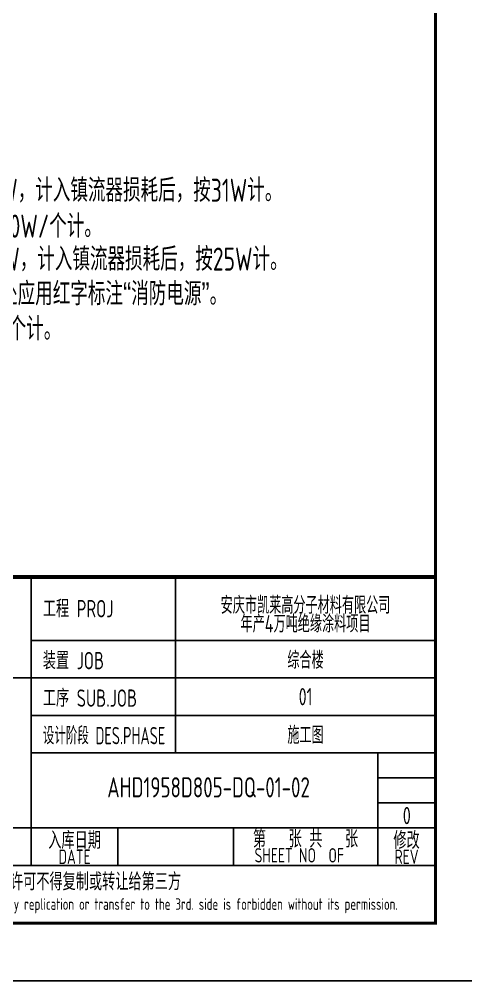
# Model space of a CAD drawing. Extents: x 6250600 to 6678662, y -692028 to -290561.
# Drawn here: x 6382911 to 6390645, y -372379 to -355710 of the extents above; entities that cross this region are included whole.
import ezdxf
from ezdxf.enums import TextEntityAlignment as Align

# ---------------------------------------------------------------- set-up
doc = ezdxf.new("R2010")
doc.units = 0
doc.header["$LTSCALE"] = 1000
doc.header["$MEASUREMENT"] = 0
doc.layers.get('0').update_dxf_attribs({"linetype": 'CONTINUOUS'})
doc.layers.add('AXIS', color=3, linetype='CONTINUOUS')
doc.layers.add('PUB_TITLE', color=4, linetype='CONTINUOUS')
doc.styles.add('AHD', font='sceie.shx', dxfattribs={"width": 0.7, "bigfont": 'sceic.shx'})
doc.styles.add('SCEI', font='sceie.shx', dxfattribs={"width": 0.8, "height": 400, "bigfont": 'sceic.shx'})
doc.styles.add('sceie', font='sceie.shx', dxfattribs={"width": 0.7, "bigfont": 'sceic.shx'})
doc.styles.add('TSSD_Rein', font='Tssdeng.shx', dxfattribs={"width": 0.7, "bigfont": 'hztxt.shx'})

msp = doc.modelspace()

# ---------------------------------------------------------------- linework, layer by layer
for p, q in [((6383119.6, -370378.7), (6383119.6, -365378.7)), ((6385619.6, -368428.7), (6385619.6, -365378.7)), ((6390119.6, -371378.7), (6390119.6, -365378.7)), ((6383119.6, -366478.7), (6390119.6, -366478.7)), ((6372119.6, -367128.7), (6390119.6, -367128.7)), ((6383119.6, -367778.7), (6390119.6, -367778.7)), ((6383119.6, -368428.7), (6390119.6, -368428.7)), ((6389119.6, -370378.7), (6389119.6, -368428.7)), ((6389119.6, -368862.1), (6390119.6, -368862.1)), ((6389119.6, -369295.4), (6390119.6, -369295.4)), ((6372119.6, -369728.7), (6390119.6, -369728.7)), ((6384619.6, -370378.7), (6384619.6, -369728.7)), ((6386619.6, -370378.7), (6386619.6, -369728.7)), ((6372119.6, -370378.7), (6390119.6, -370378.7)), ((6372119.6, -371378.7), (6390119.6, -371378.7))]:
    msp.add_line(p, q)
msp.add_lwpolyline([(6390119.6, -365378.7, 70, 70, 0), (6372119.6, -365378.7, 70, 70, 0), (6372119.6, -371378.7, 0, 0, 0)], format="xyseb")
at = {"layer": 'PUB_TITLE', "linetype": 'Continuous'}
msp.add_lwpolyline([(6331719.6, -372378.7), (6391119.6, -372378.7), (6391119.6, -330378.7), (6331719.6, -330378.7)], close=True, dxfattribs=at)
at = {"layer": 'PUB_TITLE', "const_width": 50}
msp.add_lwpolyline([(6334219.6, -371378.7), (6390119.6, -371378.7), (6390119.6, -331378.7), (6334219.6, -331378.7)], close=True, dxfattribs=at)

# ---------------------------------------------------------------- texts
for s, height, style, width, p in [('1 荧光灯光源采用28W，计入镇流器损耗后，按31W计。', 400, 'SCEI', 0.8, (6379750.6, -358874.9)), ('2 卫生间排气扇，按20W/个计。', 400, 'SCEI', 0.8, (6379765.4, -359496.6)), ('3 雨棚灯光源采用22W，计入镇流器损耗后，按25W计。', 400, 'SCEI', 0.8, (6379750.1, -360067.9)), ('4 应急电源照明开关处应用红字标注“消防电源”。 ', 400, 'SCEI', 0.8, (6379769.5, -360669)), ('5 普通插座按100W/个计。', 400, 'SCEI', 0.8, (6379825.6, -361274.9)), ('工程 PROJ', 300, 'AHD', 0.8, (6383319.6, -366078.7)), ('工程 PROJ', 300, 'AHD', 0.8, (6383319.6, -366078.7)), ('装置 JOB', 300, 'AHD', 0.8, (6383319.6, -366978.7)), ('装置 JOB', 300, 'AHD', 0.8, (6383319.6, -366978.7)), ('工序 SUB.JOB', 300, 'AHD', 0.8, (6383319.6, -367628.7)), ('工序 SUB.JOB', 300, 'AHD', 0.8, (6383319.6, -367628.7)), ('设计阶段 DES.PHASE', 300, 'AHD', 0.7, (6383319.6, -368278.7)), ('设计阶段 DES.PHASE', 300, 'AHD', 0.7, (6383319.6, -368278.7))]:
    msp.add_text(s, height=height, dxfattribs=dict(style=style, width=width)).set_placement(p)
at = {"style": 'AHD', "width": 0.8}
for s, height, p in [('入库日期', 300, (6383869.6, -369928.7)), ('入库日期', 300, (6383869.6, -369928.7)), ('第   张 共   张', 300, (6387869.6, -369903.7)), ('修改', 300, (6389619.6, -369928.7)), ('修改', 300, (6389619.6, -369928.7)), ('DATE', 250, (6383869.6, -370228.7)), ('DATE', 250, (6383869.6, -370228.7)), ('SHEET NO  OF  ', 250, (6387869.6, -370203.7)), ('SHEET NO  OF  ', 250, (6387869.6, -370203.7)), ('REV', 250, (6389619.6, -370228.7)), ('REV', 250, (6389619.6, -370228.7)), ('本文件专有权属安徽华东化工医药工程有限责任公司所有,未经许可不得复制或转让给第三方', 300, (6381119.6, -370678.7)), ('本文件专有权属安徽华东化工医药工程有限责任公司所有,未经许可不得复制或转让给第三方', 300, (6381119.6, -370678.7)), ('The proprietary right of this document belongs to Anhui Huadong Chemical And Medical Engineering  Co.,Ltd.  and any replication or transfer to the 3rd. side is forbidden without its permission. ', 200, (6381119.6, -371078.7)), ('The proprietary right of this document belongs to Anhui Huadong Chemical And Medical Engineering  Co.,Ltd.  and any replication or transfer to the 3rd. side is forbidden without its permission. ', 200, (6381119.6, -371078.7))]:
    msp.add_text(s, height=height, dxfattribs=at).set_placement(p, align=Align.MIDDLE)
at = {"width": 0.8}
for tag, text, height, style, p in [('AHD1958D805-DQ-01-02', '200320-02-040', 350, 'sceie', (6386190.3, -369025)), ('0', '0', 300, 'AHD', (6389623.6, -369514.8)), ('0', '0', 300, 'AHD', (6389623.6, -369514.8))]:
    msp.add_attdef(tag, text=text, height=height, dxfattribs=dict(at, style=style)).set_placement(p, align=Align.MIDDLE)
at = {"layer": 'AXIS', "style": 'TSSD_Rein', "width": 0.7}
for s, p in [('安庆市凯莱高分子材料有限公司', (6387869.6, -365851.1)), ('年产4万吨绝缘涂料项目', (6387869.6, -366174.2)), ('综合楼', (6387869.6, -366803.7)), ('01', (6387869.6, -367453.7)), ('施工图', (6387869.6, -368103.7))]:
    msp.add_text(s, height=300, dxfattribs=at).set_placement(p, align=Align.MIDDLE)

doc.saveas('drawing.dxf')
